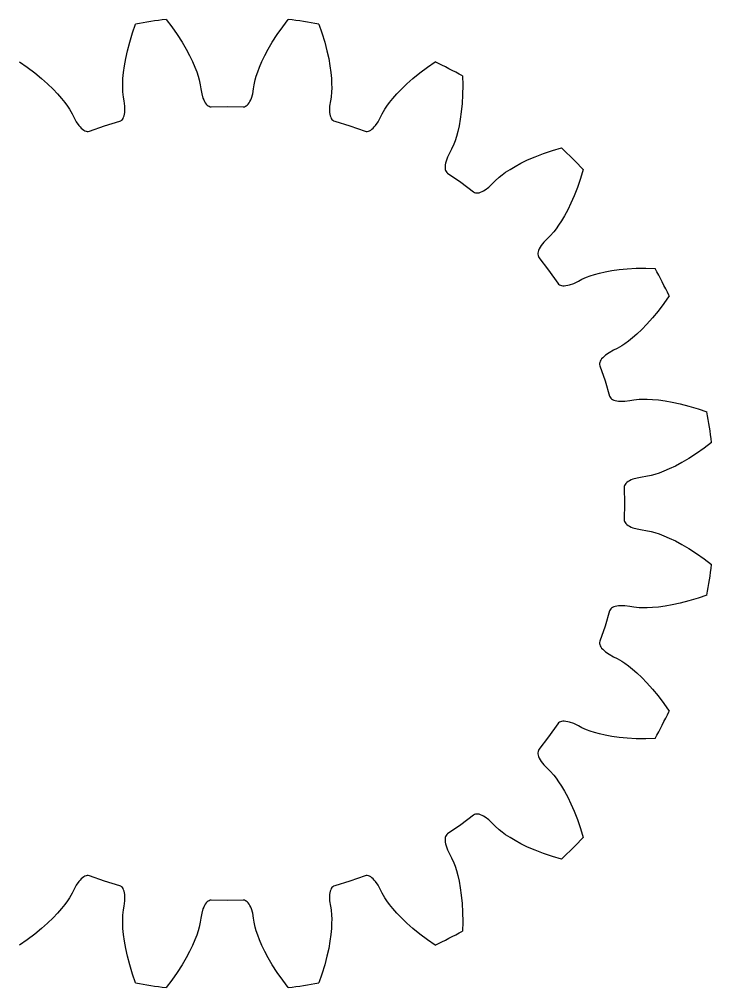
# Model space of a CAD drawing. Extents: x -14.2 to 34.3, y -14.1 to 14.1.
# Drawn here: x 18.53 to 34.3, y -11.04 to 11.04 of the extents above; entities that cross this region are included whole.
import ezdxf

# ---------------------------------------------------------------- set-up
doc = ezdxf.new("R2010")
doc.units = 0

msp = doc.modelspace()

# ---------------------------------------------------------------- linework, layer by layer
at = {"layer": 'layer0'}
for p, q in [((21.107, 10.73), (21.178, 10.929)), ((21.872, 11.039), (22, 10.871)), ((22, 10.871), (22.127, 10.692)), ((24.402, 10.692), (24.529, 10.871)), ((24.529, 10.871), (24.657, 11.039)), ((25.351, 10.929), (25.422, 10.73)), ((21.043, 10.52), (21.107, 10.73)), ((22.127, 10.692), (22.236, 10.522)), ((24.293, 10.522), (24.402, 10.692)), ((25.422, 10.73), (25.486, 10.52)), ((20.991, 10.325), (21.043, 10.52)), ((22.236, 10.522), (22.33, 10.362)), ((24.199, 10.362), (24.293, 10.522)), ((25.486, 10.52), (25.538, 10.325)), ((20.951, 10.144), (20.991, 10.325)), ((22.33, 10.362), (22.409, 10.213)), ((22.409, 10.213), (22.475, 10.075)), ((24.054, 10.075), (24.12, 10.213)), ((24.12, 10.213), (24.199, 10.362)), ((25.538, 10.325), (25.578, 10.144)), ((18.529, 10.068), (18.703, 9.949)), ((18.703, 9.949), (18.878, 9.817)), ((20.902, 9.826), (20.922, 9.977)), ((20.922, 9.977), (20.951, 10.144)), ((22.475, 10.075), (22.528, 9.951)), ((22.528, 9.951), (22.57, 9.84)), ((23.959, 9.84), (24.001, 9.951)), ((24.001, 9.951), (24.054, 10.075)), ((25.578, 10.144), (25.607, 9.977)), ((25.607, 9.977), (25.627, 9.826)), ((27.651, 9.817), (27.826, 9.949)), ((27.826, 9.949), (28, 10.068)), ((18.878, 9.817), (19.035, 9.689)), ((20.89, 9.692), (20.902, 9.826)), ((22.57, 9.84), (22.602, 9.744)), ((22.602, 9.744), (22.626, 9.66)), ((23.903, 9.66), (23.927, 9.744)), ((23.927, 9.744), (23.959, 9.84)), ((25.627, 9.826), (25.639, 9.692)), ((27.494, 9.689), (27.651, 9.817)), ((28.626, 9.749), (28.632, 9.538)), ((19.035, 9.689), (19.173, 9.566)), ((19.173, 9.566), (19.295, 9.448)), ((20.883, 9.472), (20.884, 9.573)), ((20.884, 9.573), (20.89, 9.692)), ((22.626, 9.66), (22.652, 9.543)), ((22.652, 9.543), (22.664, 9.455)), ((23.865, 9.455), (23.877, 9.543)), ((23.877, 9.543), (23.903, 9.66)), ((25.639, 9.692), (25.645, 9.573)), ((25.645, 9.573), (25.646, 9.472)), ((27.234, 9.448), (27.356, 9.566)), ((27.356, 9.566), (27.494, 9.689)), ((28.632, 9.538), (28.629, 9.319)), ((19.295, 9.448), (19.4, 9.338)), ((19.4, 9.338), (19.489, 9.237)), ((20.887, 9.385), (20.883, 9.472)), ((20.898, 9.265), (20.887, 9.385)), ((22.664, 9.455), (22.684, 9.34)), ((22.684, 9.34), (22.712, 9.243)), ((23.817, 9.243), (23.845, 9.34)), ((23.845, 9.34), (23.865, 9.455)), ((25.642, 9.385), (25.631, 9.265)), ((25.646, 9.472), (25.642, 9.385)), ((27.04, 9.237), (27.129, 9.338)), ((27.129, 9.338), (27.234, 9.448)), ((28.629, 9.319), (28.617, 9.117)), ((19.489, 9.237), (19.563, 9.144)), ((19.563, 9.144), (19.623, 9.062)), ((19.623, 9.062), (19.672, 8.99)), ((20.914, 9.178), (20.898, 9.265)), ((20.93, 9.062), (20.914, 9.178)), ((20.933, 8.962), (20.93, 9.062)), ((22.712, 9.243), (22.729, 9.202)), ((22.729, 9.202), (22.747, 9.166)), ((22.747, 9.166), (22.766, 9.134)), ((22.766, 9.134), (22.786, 9.107)), ((22.786, 9.107), (22.807, 9.085)), ((22.807, 9.085), (22.829, 9.068)), ((22.829, 9.068), (22.851, 9.056)), ((22.851, 9.056), (22.873, 9.048)), ((22.901, 9.046), (23.264, 9.053)), ((23.264, 9.053), (23.628, 9.046)), ((23.656, 9.048), (23.678, 9.056)), ((23.678, 9.056), (23.7, 9.068)), ((23.7, 9.068), (23.722, 9.085)), ((23.722, 9.085), (23.743, 9.107)), ((23.743, 9.107), (23.763, 9.134)), ((23.763, 9.134), (23.782, 9.166)), ((23.782, 9.166), (23.8, 9.202)), ((23.8, 9.202), (23.817, 9.243)), ((25.599, 9.062), (25.596, 8.962)), ((25.615, 9.178), (25.599, 9.062)), ((25.631, 9.265), (25.615, 9.178)), ((26.857, 8.99), (26.906, 9.062)), ((26.906, 9.062), (26.966, 9.144)), ((26.966, 9.144), (27.04, 9.237)), ((28.617, 9.117), (28.599, 8.932)), ((19.672, 8.99), (19.733, 8.887)), ((19.733, 8.887), (19.771, 8.807)), ((20.905, 8.809), (20.916, 8.841)), ((20.916, 8.841), (20.924, 8.877)), ((20.924, 8.877), (20.93, 8.917)), ((20.93, 8.917), (20.933, 8.962)), ((22.873, 9.048), (22.901, 9.046)), ((23.628, 9.046), (23.656, 9.048)), ((25.596, 8.962), (25.599, 8.917)), ((25.599, 8.917), (25.605, 8.877)), ((25.605, 8.877), (25.613, 8.841)), ((25.613, 8.841), (25.624, 8.809)), ((26.758, 8.807), (26.796, 8.887)), ((26.796, 8.887), (26.857, 8.99)), ((28.599, 8.932), (28.575, 8.765)), ((19.771, 8.807), (19.826, 8.703)), ((19.826, 8.703), (19.883, 8.62)), ((19.883, 8.62), (19.912, 8.586)), ((20.467, 8.61), (20.815, 8.716)), ((20.815, 8.716), (20.841, 8.727)), ((20.841, 8.727), (20.859, 8.74)), ((20.859, 8.74), (20.877, 8.759)), ((20.877, 8.759), (20.892, 8.782)), ((20.892, 8.782), (20.905, 8.809)), ((25.624, 8.809), (25.637, 8.782)), ((25.637, 8.782), (25.652, 8.759)), ((25.652, 8.759), (25.67, 8.74)), ((25.67, 8.74), (25.688, 8.727)), ((25.688, 8.727), (25.714, 8.716)), ((25.714, 8.716), (26.062, 8.61)), ((26.617, 8.586), (26.646, 8.62)), ((26.646, 8.62), (26.703, 8.703)), ((26.703, 8.703), (26.758, 8.807)), ((28.548, 8.615), (28.518, 8.484)), ((28.575, 8.765), (28.548, 8.615)), ((19.912, 8.586), (19.94, 8.557)), ((19.94, 8.557), (19.968, 8.533)), ((19.968, 8.533), (19.995, 8.514)), ((19.995, 8.514), (20.022, 8.499)), ((20.022, 8.499), (20.048, 8.49)), ((20.048, 8.49), (20.073, 8.485)), ((20.073, 8.485), (20.096, 8.485)), ((20.096, 8.485), (20.123, 8.491)), ((20.123, 8.491), (20.467, 8.61)), ((26.062, 8.61), (26.406, 8.491)), ((26.406, 8.491), (26.433, 8.485)), ((26.433, 8.485), (26.456, 8.485)), ((26.456, 8.485), (26.481, 8.49)), ((26.481, 8.49), (26.507, 8.499)), ((26.507, 8.499), (26.534, 8.514)), ((26.534, 8.514), (26.561, 8.533)), ((26.561, 8.533), (26.589, 8.557)), ((26.589, 8.557), (26.617, 8.586)), ((28.518, 8.484), (28.487, 8.369)), ((28.426, 8.19), (28.378, 8.08)), ((28.456, 8.273), (28.426, 8.19)), ((28.487, 8.369), (28.456, 8.273)), ((28.336, 8.002), (28.285, 7.897)), ((28.378, 8.08), (28.336, 8.002)), ((30.281, 7.908), (30.47, 7.981)), ((30.47, 7.981), (30.677, 8.052)), ((30.677, 8.052), (30.88, 8.112)), ((28.24, 7.759), (28.233, 7.719)), ((28.251, 7.803), (28.24, 7.759)), ((28.285, 7.897), (28.251, 7.803)), ((29.825, 7.687), (29.959, 7.759)), ((29.959, 7.759), (30.111, 7.834)), ((30.111, 7.834), (30.281, 7.908)), ((28.233, 7.719), (28.23, 7.683)), ((28.23, 7.683), (28.231, 7.649)), ((28.231, 7.649), (28.235, 7.619)), ((28.235, 7.619), (28.242, 7.592)), ((28.242, 7.592), (28.253, 7.569)), ((28.253, 7.569), (28.266, 7.55)), ((28.266, 7.55), (28.288, 7.532)), ((28.288, 7.532), (28.586, 7.324)), ((29.528, 7.494), (29.61, 7.553)), ((29.61, 7.553), (29.71, 7.618)), ((29.71, 7.618), (29.825, 7.687)), ((31.377, 7.615), (31.317, 7.413)), ((28.586, 7.324), (28.876, 7.105)), ((29.224, 7.215), (29.308, 7.296)), ((29.308, 7.296), (29.369, 7.361)), ((29.369, 7.361), (29.459, 7.44)), ((29.459, 7.44), (29.528, 7.494)), ((31.317, 7.413), (31.246, 7.205)), ((28.876, 7.105), (28.9, 7.09)), ((28.9, 7.09), (28.922, 7.083)), ((28.922, 7.083), (28.947, 7.08)), ((28.947, 7.08), (28.975, 7.081)), ((28.975, 7.081), (29.004, 7.087)), ((29.004, 7.087), (29.037, 7.097)), ((29.037, 7.097), (29.071, 7.111)), ((29.071, 7.111), (29.107, 7.13)), ((29.107, 7.13), (29.144, 7.153)), ((29.144, 7.153), (29.224, 7.215)), ((31.246, 7.205), (31.172, 7.017)), ((31.098, 6.847), (31.024, 6.695)), ((31.172, 7.017), (31.098, 6.847)), ((31.024, 6.695), (30.951, 6.56)), ((30.882, 6.445), (30.817, 6.346)), ((30.951, 6.56), (30.882, 6.445)), ((30.704, 6.195), (30.625, 6.105)), ((30.758, 6.263), (30.704, 6.195)), ((30.817, 6.346), (30.758, 6.263)), ((30.561, 6.044), (30.48, 5.959)), ((30.625, 6.105), (30.561, 6.044)), ((30.361, 5.772), (30.351, 5.74)), ((30.375, 5.806), (30.361, 5.772)), ((30.394, 5.842), (30.375, 5.806)), ((30.418, 5.88), (30.394, 5.842)), ((30.48, 5.959), (30.418, 5.88)), ((30.346, 5.71), (30.345, 5.682)), ((30.345, 5.682), (30.348, 5.657)), ((30.351, 5.74), (30.346, 5.71)), ((30.348, 5.657), (30.355, 5.635)), ((30.355, 5.635), (30.369, 5.611)), ((30.369, 5.611), (30.589, 5.322)), ((30.589, 5.322), (30.797, 5.023)), ((31.879, 5.283), (32.029, 5.311)), ((32.029, 5.311), (32.197, 5.334)), ((32.197, 5.334), (32.381, 5.353)), ((32.381, 5.353), (32.583, 5.364)), ((32.583, 5.364), (32.803, 5.367)), ((32.803, 5.367), (33.014, 5.362)), ((31.267, 5.071), (31.345, 5.114)), ((31.345, 5.114), (31.455, 5.162)), ((31.455, 5.162), (31.537, 5.191)), ((31.537, 5.191), (31.633, 5.222)), ((31.633, 5.222), (31.748, 5.253)), ((31.748, 5.253), (31.879, 5.283)), ((30.797, 5.023), (30.815, 5.002)), ((30.815, 5.002), (30.834, 4.988)), ((30.834, 4.988), (30.857, 4.978)), ((30.857, 4.978), (30.883, 4.97)), ((30.883, 4.97), (30.913, 4.966)), ((30.913, 4.966), (30.947, 4.966)), ((30.947, 4.966), (30.984, 4.969)), ((30.984, 4.969), (31.024, 4.976)), ((31.024, 4.976), (31.067, 4.986)), ((31.067, 4.986), (31.162, 5.02)), ((31.162, 5.02), (31.267, 5.071)), ((33.333, 4.736), (33.213, 4.562)), ((33.213, 4.562), (33.082, 4.386)), ((32.954, 4.23), (32.83, 4.091)), ((33.082, 4.386), (32.954, 4.23)), ((32.83, 4.091), (32.713, 3.969)), ((32.501, 3.776), (32.408, 3.701)), ((32.602, 3.864), (32.501, 3.776)), ((32.713, 3.969), (32.602, 3.864)), ((32.254, 3.592), (32.151, 3.531)), ((32.327, 3.641), (32.254, 3.592)), ((32.408, 3.701), (32.327, 3.641)), ((31.822, 3.325), (31.797, 3.297)), ((31.851, 3.353), (31.822, 3.325)), ((31.885, 3.382), (31.851, 3.353)), ((31.968, 3.438), (31.885, 3.382)), ((32.071, 3.493), (31.968, 3.438)), ((32.151, 3.531), (32.071, 3.493)), ((31.754, 3.217), (31.749, 3.192)), ((31.749, 3.192), (31.749, 3.168)), ((31.749, 3.168), (31.756, 3.141)), ((31.764, 3.242), (31.754, 3.217)), ((31.756, 3.141), (31.875, 2.798)), ((31.778, 3.269), (31.764, 3.242)), ((31.797, 3.297), (31.778, 3.269)), ((31.875, 2.798), (31.98, 2.45)), ((31.98, 2.45), (31.991, 2.424)), ((31.991, 2.424), (32.005, 2.405)), ((32.005, 2.405), (32.023, 2.388)), ((32.023, 2.388), (32.046, 2.373)), ((32.046, 2.373), (32.074, 2.359)), ((32.074, 2.359), (32.105, 2.348)), ((32.105, 2.348), (32.142, 2.34)), ((32.142, 2.34), (32.182, 2.334)), ((32.182, 2.334), (32.226, 2.331)), ((32.226, 2.331), (32.327, 2.334)), ((32.327, 2.334), (32.442, 2.35)), ((32.442, 2.35), (32.53, 2.367)), ((32.53, 2.367), (32.649, 2.378)), ((32.649, 2.378), (32.736, 2.381)), ((32.736, 2.381), (32.838, 2.38)), ((32.838, 2.38), (32.956, 2.375)), ((32.956, 2.375), (33.09, 2.362)), ((33.09, 2.362), (33.242, 2.342)), ((33.242, 2.342), (33.408, 2.313)), ((33.408, 2.313), (33.589, 2.273)), ((33.589, 2.273), (33.785, 2.222)), ((33.785, 2.222), (33.995, 2.157)), ((33.995, 2.157), (34.194, 2.087)), ((34.303, 1.393), (34.136, 1.264)), ((33.957, 1.138), (33.786, 1.028)), ((34.136, 1.264), (33.957, 1.138)), ((33.626, 0.935), (33.477, 0.855)), ((33.786, 1.028), (33.626, 0.935)), ((33.009, 0.663), (32.925, 0.638)), ((33.105, 0.694), (33.009, 0.663)), ((33.216, 0.737), (33.105, 0.694)), ((33.339, 0.789), (33.216, 0.737)), ((33.477, 0.855), (33.339, 0.789)), ((32.35, 0.457), (32.333, 0.436)), ((32.372, 0.478), (32.35, 0.457)), ((32.398, 0.498), (32.372, 0.478)), ((32.43, 0.518), (32.398, 0.498)), ((32.467, 0.536), (32.43, 0.518)), ((32.508, 0.552), (32.467, 0.536)), ((32.604, 0.58), (32.508, 0.552)), ((32.719, 0.601), (32.604, 0.58)), ((32.808, 0.612), (32.719, 0.601)), ((32.925, 0.638), (32.808, 0.612)), ((32.313, 0.391), (32.311, 0.364)), ((32.311, 0.364), (32.318, 0)), ((32.32, 0.414), (32.313, 0.391)), ((32.333, 0.436), (32.32, 0.414)), ((32.318, 0), (32.311, -0.364)), ((32.311, -0.364), (32.313, -0.391)), ((32.313, -0.391), (32.32, -0.414)), ((32.32, -0.414), (32.333, -0.436)), ((32.333, -0.436), (32.35, -0.457)), ((32.35, -0.457), (32.372, -0.478)), ((32.372, -0.478), (32.398, -0.498)), ((32.398, -0.498), (32.43, -0.518)), ((32.43, -0.518), (32.467, -0.536)), ((32.467, -0.536), (32.508, -0.552)), ((32.508, -0.552), (32.604, -0.58)), ((32.604, -0.58), (32.719, -0.601)), ((32.719, -0.601), (32.808, -0.612)), ((32.808, -0.612), (32.925, -0.638)), ((32.925, -0.638), (33.009, -0.663)), ((33.009, -0.663), (33.105, -0.694)), ((33.105, -0.694), (33.216, -0.737)), ((33.216, -0.737), (33.339, -0.789)), ((33.339, -0.789), (33.477, -0.855)), ((33.477, -0.855), (33.626, -0.935)), ((33.626, -0.935), (33.786, -1.028)), ((33.786, -1.028), (33.957, -1.138)), ((33.957, -1.138), (34.136, -1.264)), ((34.136, -1.264), (34.303, -1.393)), ((33.995, -2.157), (33.785, -2.222)), ((34.194, -2.087), (33.995, -2.157)), ((31.991, -2.424), (31.98, -2.45)), ((32.005, -2.405), (31.991, -2.424)), ((32.023, -2.388), (32.005, -2.405)), ((32.046, -2.373), (32.023, -2.388)), ((32.074, -2.359), (32.046, -2.373)), ((32.105, -2.348), (32.074, -2.359)), ((32.142, -2.34), (32.105, -2.348)), ((32.182, -2.334), (32.142, -2.34)), ((32.226, -2.331), (32.182, -2.334)), ((32.327, -2.334), (32.226, -2.331)), ((32.442, -2.35), (32.327, -2.334)), ((32.53, -2.367), (32.442, -2.35)), ((32.649, -2.378), (32.53, -2.367)), ((32.736, -2.381), (32.649, -2.378)), ((32.838, -2.38), (32.736, -2.381)), ((32.956, -2.375), (32.838, -2.38)), ((33.09, -2.362), (32.956, -2.375)), ((33.242, -2.342), (33.09, -2.362)), ((33.408, -2.313), (33.242, -2.342)), ((33.589, -2.273), (33.408, -2.313)), ((33.785, -2.222), (33.589, -2.273)), ((31.98, -2.45), (31.875, -2.798)), ((31.875, -2.798), (31.756, -3.141)), ((31.756, -3.141), (31.749, -3.168)), ((31.749, -3.168), (31.749, -3.192)), ((31.749, -3.192), (31.754, -3.217)), ((31.754, -3.217), (31.764, -3.242)), ((31.764, -3.242), (31.778, -3.269)), ((31.778, -3.269), (31.797, -3.297)), ((31.797, -3.297), (31.822, -3.325)), ((31.822, -3.325), (31.851, -3.353)), ((31.851, -3.353), (31.885, -3.382)), ((31.885, -3.382), (31.968, -3.438)), ((31.968, -3.438), (32.071, -3.493)), ((32.071, -3.493), (32.151, -3.531)), ((32.151, -3.531), (32.254, -3.592)), ((32.254, -3.592), (32.327, -3.641)), ((32.327, -3.641), (32.408, -3.701)), ((32.408, -3.701), (32.501, -3.776)), ((32.501, -3.776), (32.602, -3.864)), ((32.602, -3.864), (32.713, -3.969)), ((32.713, -3.969), (32.83, -4.091)), ((32.83, -4.091), (32.954, -4.23)), ((32.954, -4.23), (33.082, -4.386)), ((33.082, -4.386), (33.213, -4.562)), ((33.213, -4.562), (33.333, -4.736)), ((30.797, -5.023), (30.589, -5.322)), ((30.815, -5.002), (30.797, -5.023)), ((30.834, -4.988), (30.815, -5.002)), ((30.857, -4.978), (30.834, -4.988)), ((30.883, -4.97), (30.857, -4.978)), ((30.913, -4.966), (30.883, -4.97)), ((30.947, -4.966), (30.913, -4.966)), ((30.984, -4.969), (30.947, -4.966)), ((31.024, -4.976), (30.984, -4.969)), ((31.067, -4.986), (31.024, -4.976)), ((31.162, -5.02), (31.067, -4.986)), ((31.267, -5.071), (31.162, -5.02)), ((31.345, -5.114), (31.267, -5.071)), ((31.455, -5.162), (31.345, -5.114)), ((31.537, -5.191), (31.455, -5.162)), ((31.633, -5.222), (31.537, -5.191)), ((31.748, -5.253), (31.633, -5.222)), ((31.879, -5.283), (31.748, -5.253)), ((32.029, -5.311), (31.879, -5.283)), ((30.589, -5.322), (30.369, -5.611)), ((32.197, -5.334), (32.029, -5.311)), ((32.381, -5.353), (32.197, -5.334)), ((32.583, -5.364), (32.381, -5.353)), ((32.803, -5.367), (32.583, -5.364)), ((33.014, -5.362), (32.803, -5.367)), ((30.348, -5.657), (30.345, -5.682)), ((30.345, -5.682), (30.346, -5.71)), ((30.346, -5.71), (30.351, -5.74)), ((30.355, -5.635), (30.348, -5.657)), ((30.351, -5.74), (30.361, -5.772)), ((30.369, -5.611), (30.355, -5.635)), ((30.361, -5.772), (30.375, -5.806)), ((30.375, -5.806), (30.394, -5.842)), ((30.394, -5.842), (30.418, -5.88)), ((30.418, -5.88), (30.48, -5.959)), ((30.48, -5.959), (30.561, -6.044)), ((30.561, -6.044), (30.625, -6.105)), ((30.625, -6.105), (30.704, -6.195)), ((30.704, -6.195), (30.758, -6.263)), ((30.758, -6.263), (30.817, -6.346)), ((30.817, -6.346), (30.882, -6.445)), ((30.882, -6.445), (30.951, -6.56)), ((30.951, -6.56), (31.024, -6.695)), ((31.024, -6.695), (31.098, -6.847)), ((31.098, -6.847), (31.172, -7.017)), ((31.172, -7.017), (31.246, -7.205)), ((28.876, -7.105), (28.586, -7.324)), ((28.9, -7.09), (28.876, -7.105)), ((28.922, -7.083), (28.9, -7.09)), ((28.947, -7.08), (28.922, -7.083)), ((28.975, -7.081), (28.947, -7.08)), ((29.004, -7.087), (28.975, -7.081)), ((29.037, -7.097), (29.004, -7.087)), ((29.071, -7.111), (29.037, -7.097)), ((29.107, -7.13), (29.071, -7.111)), ((29.144, -7.153), (29.107, -7.13)), ((29.224, -7.215), (29.144, -7.153)), ((29.308, -7.296), (29.224, -7.215)), ((31.246, -7.205), (31.317, -7.413)), ((28.586, -7.324), (28.288, -7.532)), ((29.369, -7.361), (29.308, -7.296)), ((29.459, -7.44), (29.369, -7.361)), ((29.528, -7.494), (29.459, -7.44)), ((29.61, -7.553), (29.528, -7.494)), ((31.317, -7.413), (31.377, -7.615)), ((28.231, -7.649), (28.23, -7.683)), ((28.23, -7.683), (28.233, -7.719)), ((28.235, -7.619), (28.231, -7.649)), ((28.233, -7.719), (28.24, -7.759)), ((28.242, -7.592), (28.235, -7.619)), ((28.253, -7.569), (28.242, -7.592)), ((28.266, -7.55), (28.253, -7.569)), ((28.288, -7.532), (28.266, -7.55)), ((29.71, -7.618), (29.61, -7.553)), ((29.825, -7.687), (29.71, -7.618)), ((29.959, -7.759), (29.825, -7.687)), ((28.24, -7.759), (28.251, -7.803)), ((28.251, -7.803), (28.285, -7.897)), ((28.285, -7.897), (28.336, -8.002)), ((30.111, -7.834), (29.959, -7.759)), ((30.281, -7.908), (30.111, -7.834)), ((30.47, -7.981), (30.281, -7.908)), ((28.336, -8.002), (28.378, -8.08)), ((28.378, -8.08), (28.426, -8.19)), ((30.677, -8.052), (30.47, -7.981)), ((30.88, -8.112), (30.677, -8.052)), ((28.426, -8.19), (28.456, -8.273)), ((28.456, -8.273), (28.487, -8.369)), ((28.487, -8.369), (28.518, -8.484)), ((19.912, -8.586), (19.883, -8.62)), ((19.94, -8.557), (19.912, -8.586)), ((19.968, -8.533), (19.94, -8.557)), ((19.995, -8.514), (19.968, -8.533)), ((20.022, -8.499), (19.995, -8.514)), ((20.048, -8.49), (20.022, -8.499)), ((20.073, -8.485), (20.048, -8.49)), ((20.096, -8.485), (20.073, -8.485)), ((20.123, -8.491), (20.096, -8.485)), ((20.467, -8.61), (20.123, -8.491)), ((20.815, -8.716), (20.467, -8.61)), ((26.062, -8.61), (25.714, -8.716)), ((26.406, -8.491), (26.062, -8.61)), ((26.433, -8.485), (26.406, -8.491)), ((26.456, -8.485), (26.433, -8.485)), ((26.481, -8.49), (26.456, -8.485)), ((26.507, -8.499), (26.481, -8.49)), ((26.534, -8.514), (26.507, -8.499)), ((26.561, -8.533), (26.534, -8.514)), ((26.589, -8.557), (26.561, -8.533)), ((26.617, -8.586), (26.589, -8.557)), ((26.646, -8.62), (26.617, -8.586)), ((28.518, -8.484), (28.548, -8.615)), ((19.771, -8.807), (19.733, -8.887)), ((19.826, -8.703), (19.771, -8.807)), ((19.883, -8.62), (19.826, -8.703)), ((20.841, -8.727), (20.815, -8.716)), ((20.859, -8.74), (20.841, -8.727)), ((20.877, -8.759), (20.859, -8.74)), ((20.892, -8.782), (20.877, -8.759)), ((20.905, -8.809), (20.892, -8.782)), ((20.916, -8.841), (20.905, -8.809)), ((25.624, -8.809), (25.613, -8.841)), ((25.637, -8.782), (25.624, -8.809)), ((25.652, -8.759), (25.637, -8.782)), ((25.67, -8.74), (25.652, -8.759)), ((25.688, -8.727), (25.67, -8.74)), ((25.714, -8.716), (25.688, -8.727)), ((26.703, -8.703), (26.646, -8.62)), ((26.758, -8.807), (26.703, -8.703)), ((26.796, -8.887), (26.758, -8.807)), ((28.548, -8.615), (28.575, -8.765)), ((28.575, -8.765), (28.599, -8.932)), ((19.672, -8.99), (19.623, -9.062)), ((19.733, -8.887), (19.672, -8.99)), ((20.924, -8.877), (20.916, -8.841)), ((20.93, -8.917), (20.924, -8.877)), ((20.933, -8.962), (20.93, -8.917)), ((20.93, -9.062), (20.933, -8.962)), ((22.873, -9.048), (22.851, -9.056)), ((22.901, -9.046), (22.873, -9.048)), ((23.264, -9.053), (22.901, -9.046)), ((23.628, -9.046), (23.264, -9.053)), ((23.656, -9.048), (23.628, -9.046)), ((23.678, -9.056), (23.656, -9.048)), ((25.599, -8.917), (25.596, -8.962)), ((25.596, -8.962), (25.599, -9.062)), ((25.605, -8.877), (25.599, -8.917)), ((25.613, -8.841), (25.605, -8.877)), ((26.857, -8.99), (26.796, -8.887)), ((26.906, -9.062), (26.857, -8.99)), ((28.599, -8.932), (28.617, -9.117)), ((19.489, -9.237), (19.4, -9.338)), ((19.563, -9.144), (19.489, -9.237)), ((19.623, -9.062), (19.563, -9.144)), ((20.887, -9.385), (20.898, -9.265)), ((20.898, -9.265), (20.914, -9.178)), ((20.914, -9.178), (20.93, -9.062)), ((22.712, -9.243), (22.684, -9.34)), ((22.729, -9.202), (22.712, -9.243)), ((22.747, -9.166), (22.729, -9.202)), ((22.766, -9.134), (22.747, -9.166)), ((22.786, -9.107), (22.766, -9.134)), ((22.807, -9.085), (22.786, -9.107)), ((22.829, -9.068), (22.807, -9.085)), ((22.851, -9.056), (22.829, -9.068)), ((23.7, -9.068), (23.678, -9.056)), ((23.722, -9.085), (23.7, -9.068)), ((23.743, -9.107), (23.722, -9.085)), ((23.763, -9.134), (23.743, -9.107)), ((23.782, -9.166), (23.763, -9.134)), ((23.8, -9.202), (23.782, -9.166)), ((23.817, -9.243), (23.8, -9.202)), ((23.845, -9.34), (23.817, -9.243)), ((25.599, -9.062), (25.615, -9.178)), ((25.615, -9.178), (25.631, -9.265)), ((25.631, -9.265), (25.642, -9.385)), ((26.966, -9.144), (26.906, -9.062)), ((27.04, -9.237), (26.966, -9.144)), ((27.129, -9.338), (27.04, -9.237)), ((28.617, -9.117), (28.629, -9.319)), ((19.295, -9.448), (19.173, -9.566)), ((19.4, -9.338), (19.295, -9.448)), ((20.883, -9.472), (20.887, -9.385)), ((20.884, -9.573), (20.883, -9.472)), ((22.664, -9.455), (22.652, -9.543)), ((22.684, -9.34), (22.664, -9.455)), ((23.865, -9.455), (23.845, -9.34)), ((23.877, -9.543), (23.865, -9.455)), ((25.642, -9.385), (25.646, -9.472)), ((25.646, -9.472), (25.645, -9.573)), ((27.234, -9.448), (27.129, -9.338)), ((27.356, -9.566), (27.234, -9.448)), ((28.629, -9.319), (28.632, -9.538)), ((19.035, -9.689), (18.878, -9.817)), ((19.173, -9.566), (19.035, -9.689)), ((20.89, -9.692), (20.884, -9.573)), ((20.902, -9.826), (20.89, -9.692)), ((22.626, -9.66), (22.602, -9.744)), ((22.652, -9.543), (22.626, -9.66)), ((23.903, -9.66), (23.877, -9.543)), ((23.927, -9.744), (23.903, -9.66)), ((25.639, -9.692), (25.627, -9.826)), ((25.645, -9.573), (25.639, -9.692)), ((27.494, -9.689), (27.356, -9.566)), ((27.651, -9.817), (27.494, -9.689)), ((28.632, -9.538), (28.626, -9.749)), ((18.878, -9.817), (18.703, -9.949)), ((20.922, -9.977), (20.902, -9.826)), ((22.57, -9.84), (22.528, -9.951)), ((22.602, -9.744), (22.57, -9.84)), ((23.959, -9.84), (23.927, -9.744)), ((24.001, -9.951), (23.959, -9.84)), ((25.627, -9.826), (25.607, -9.977)), ((27.826, -9.949), (27.651, -9.817)), ((18.703, -9.949), (18.529, -10.068)), ((20.951, -10.144), (20.922, -9.977)), ((20.991, -10.325), (20.951, -10.144)), ((22.475, -10.075), (22.409, -10.213)), ((22.528, -9.951), (22.475, -10.075)), ((24.054, -10.075), (24.001, -9.951)), ((24.12, -10.213), (24.054, -10.075)), ((25.578, -10.144), (25.538, -10.325)), ((25.607, -9.977), (25.578, -10.144)), ((28, -10.068), (27.826, -9.949)), ((21.043, -10.52), (20.991, -10.325)), ((22.33, -10.362), (22.236, -10.522)), ((22.409, -10.213), (22.33, -10.362)), ((24.199, -10.362), (24.12, -10.213)), ((24.293, -10.522), (24.199, -10.362)), ((25.538, -10.325), (25.486, -10.52)), ((21.107, -10.73), (21.043, -10.52)), ((22.236, -10.522), (22.127, -10.692)), ((24.402, -10.692), (24.293, -10.522)), ((25.486, -10.52), (25.422, -10.73)), ((21.178, -10.929), (21.107, -10.73)), ((22.127, -10.692), (22, -10.871)), ((24.529, -10.871), (24.402, -10.692)), ((25.422, -10.73), (25.351, -10.929)), ((22, -10.871), (21.872, -11.039)), ((24.657, -11.039), (24.529, -10.871))]:
    msp.add_line(p, q, dxfattribs=at)
for start, end in [(97.1909, 100.8091), (79.1909, 82.8091), (61.1909, 64.8091), (43.1909, 46.8091), (25.1909, 28.8091), (7.1909, 10.8091), (349.1909, 352.8091), (331.1909, 334.8091), (313.1909, 316.8091), (295.1909, 298.8091), (259.1909, 262.8091), (277.1909, 280.8091)]:
    msp.add_arc((23.264, 0), 11.127, start, end, dxfattribs=at)
at = {"layer": 'layer2'}
for p, q in [((21.107, 10.73), (21.178, 10.929)), ((21.872, 11.039), (22, 10.871)), ((22, 10.871), (22.127, 10.692)), ((24.402, 10.692), (24.529, 10.871)), ((24.529, 10.871), (24.657, 11.039)), ((25.351, 10.929), (25.422, 10.73)), ((21.043, 10.52), (21.107, 10.73)), ((22.127, 10.692), (22.236, 10.522)), ((24.293, 10.522), (24.402, 10.692)), ((25.422, 10.73), (25.486, 10.52)), ((20.991, 10.325), (21.043, 10.52)), ((22.236, 10.522), (22.33, 10.362)), ((24.199, 10.362), (24.293, 10.522)), ((25.486, 10.52), (25.538, 10.325)), ((20.951, 10.144), (20.991, 10.325)), ((22.33, 10.362), (22.409, 10.213)), ((22.409, 10.213), (22.475, 10.075)), ((24.054, 10.075), (24.12, 10.213)), ((24.12, 10.213), (24.199, 10.362)), ((25.538, 10.325), (25.578, 10.144)), ((18.529, 10.068), (18.703, 9.949)), ((18.703, 9.949), (18.878, 9.817)), ((20.902, 9.826), (20.922, 9.977)), ((20.922, 9.977), (20.951, 10.144)), ((22.475, 10.075), (22.528, 9.951)), ((22.528, 9.951), (22.57, 9.84)), ((23.959, 9.84), (24.001, 9.951)), ((24.001, 9.951), (24.054, 10.075)), ((25.578, 10.144), (25.607, 9.977)), ((25.607, 9.977), (25.627, 9.826)), ((27.651, 9.817), (27.826, 9.949)), ((27.826, 9.949), (28, 10.068)), ((18.878, 9.817), (19.035, 9.689)), ((20.89, 9.692), (20.902, 9.826)), ((22.57, 9.84), (22.602, 9.744)), ((22.602, 9.744), (22.626, 9.66)), ((23.903, 9.66), (23.927, 9.744)), ((23.927, 9.744), (23.959, 9.84)), ((25.627, 9.826), (25.639, 9.692)), ((27.494, 9.689), (27.651, 9.817)), ((28.626, 9.749), (28.632, 9.538)), ((19.035, 9.689), (19.173, 9.566)), ((19.173, 9.566), (19.295, 9.448)), ((20.883, 9.472), (20.884, 9.573)), ((20.884, 9.573), (20.89, 9.692)), ((22.626, 9.66), (22.652, 9.543)), ((22.652, 9.543), (22.664, 9.455)), ((23.865, 9.455), (23.877, 9.543)), ((23.877, 9.543), (23.903, 9.66)), ((25.639, 9.692), (25.645, 9.573)), ((25.645, 9.573), (25.646, 9.472)), ((27.234, 9.448), (27.356, 9.566)), ((27.356, 9.566), (27.494, 9.689)), ((28.632, 9.538), (28.629, 9.319)), ((19.295, 9.448), (19.4, 9.338)), ((19.4, 9.338), (19.489, 9.237)), ((20.887, 9.385), (20.883, 9.472)), ((20.898, 9.265), (20.887, 9.385)), ((22.664, 9.455), (22.684, 9.34)), ((22.684, 9.34), (22.712, 9.243)), ((23.817, 9.243), (23.845, 9.34)), ((23.845, 9.34), (23.865, 9.455)), ((25.642, 9.385), (25.631, 9.265)), ((25.646, 9.472), (25.642, 9.385)), ((27.04, 9.237), (27.129, 9.338)), ((27.129, 9.338), (27.234, 9.448)), ((28.629, 9.319), (28.617, 9.117)), ((19.489, 9.237), (19.563, 9.144)), ((19.563, 9.144), (19.623, 9.062)), ((19.623, 9.062), (19.672, 8.99)), ((20.914, 9.178), (20.898, 9.265)), ((20.93, 9.062), (20.914, 9.178)), ((20.933, 8.962), (20.93, 9.062)), ((22.712, 9.243), (22.729, 9.202)), ((22.729, 9.202), (22.747, 9.166)), ((22.747, 9.166), (22.766, 9.134)), ((22.766, 9.134), (22.786, 9.107)), ((22.786, 9.107), (22.807, 9.085)), ((22.807, 9.085), (22.829, 9.068)), ((22.829, 9.068), (22.851, 9.056)), ((22.851, 9.056), (22.873, 9.048)), ((22.901, 9.046), (23.264, 9.053)), ((23.264, 9.053), (23.628, 9.046)), ((23.656, 9.048), (23.678, 9.056)), ((23.678, 9.056), (23.7, 9.068)), ((23.7, 9.068), (23.722, 9.085)), ((23.722, 9.085), (23.743, 9.107)), ((23.743, 9.107), (23.763, 9.134)), ((23.763, 9.134), (23.782, 9.166)), ((23.782, 9.166), (23.8, 9.202)), ((23.8, 9.202), (23.817, 9.243)), ((25.599, 9.062), (25.596, 8.962)), ((25.615, 9.178), (25.599, 9.062)), ((25.631, 9.265), (25.615, 9.178)), ((26.857, 8.99), (26.906, 9.062)), ((26.906, 9.062), (26.966, 9.144)), ((26.966, 9.144), (27.04, 9.237)), ((28.617, 9.117), (28.599, 8.932)), ((19.672, 8.99), (19.733, 8.887)), ((19.733, 8.887), (19.771, 8.807)), ((20.905, 8.809), (20.916, 8.841)), ((20.916, 8.841), (20.924, 8.877)), ((20.924, 8.877), (20.93, 8.917)), ((20.93, 8.917), (20.933, 8.962)), ((22.873, 9.048), (22.901, 9.046)), ((23.628, 9.046), (23.656, 9.048)), ((25.596, 8.962), (25.599, 8.917)), ((25.599, 8.917), (25.605, 8.877)), ((25.605, 8.877), (25.613, 8.841)), ((25.613, 8.841), (25.624, 8.809)), ((26.758, 8.807), (26.796, 8.887)), ((26.796, 8.887), (26.857, 8.99)), ((28.599, 8.932), (28.575, 8.765)), ((19.771, 8.807), (19.826, 8.703)), ((19.826, 8.703), (19.883, 8.62)), ((19.883, 8.62), (19.912, 8.586)), ((20.467, 8.61), (20.815, 8.716)), ((20.815, 8.716), (20.841, 8.727)), ((20.841, 8.727), (20.859, 8.74)), ((20.859, 8.74), (20.877, 8.759)), ((20.877, 8.759), (20.892, 8.782)), ((20.892, 8.782), (20.905, 8.809)), ((25.624, 8.809), (25.637, 8.782)), ((25.637, 8.782), (25.652, 8.759)), ((25.652, 8.759), (25.67, 8.74)), ((25.67, 8.74), (25.688, 8.727)), ((25.688, 8.727), (25.714, 8.716)), ((25.714, 8.716), (26.062, 8.61)), ((26.617, 8.586), (26.646, 8.62)), ((26.646, 8.62), (26.703, 8.703)), ((26.703, 8.703), (26.758, 8.807)), ((28.548, 8.615), (28.518, 8.484)), ((28.575, 8.765), (28.548, 8.615)), ((19.912, 8.586), (19.94, 8.557)), ((19.94, 8.557), (19.968, 8.533)), ((19.968, 8.533), (19.995, 8.514)), ((19.995, 8.514), (20.022, 8.499)), ((20.022, 8.499), (20.048, 8.49)), ((20.048, 8.49), (20.073, 8.485)), ((20.073, 8.485), (20.096, 8.485)), ((20.096, 8.485), (20.123, 8.491)), ((20.123, 8.491), (20.467, 8.61)), ((26.062, 8.61), (26.406, 8.491)), ((26.406, 8.491), (26.433, 8.485)), ((26.433, 8.485), (26.456, 8.485)), ((26.456, 8.485), (26.481, 8.49)), ((26.481, 8.49), (26.507, 8.499)), ((26.507, 8.499), (26.534, 8.514)), ((26.534, 8.514), (26.561, 8.533)), ((26.561, 8.533), (26.589, 8.557)), ((26.589, 8.557), (26.617, 8.586)), ((28.518, 8.484), (28.487, 8.369)), ((28.426, 8.19), (28.378, 8.08)), ((28.456, 8.273), (28.426, 8.19)), ((28.487, 8.369), (28.456, 8.273)), ((28.336, 8.002), (28.285, 7.897)), ((28.378, 8.08), (28.336, 8.002)), ((30.281, 7.908), (30.47, 7.981)), ((30.47, 7.981), (30.677, 8.052)), ((30.677, 8.052), (30.88, 8.112)), ((28.24, 7.759), (28.233, 7.719)), ((28.251, 7.803), (28.24, 7.759)), ((28.285, 7.897), (28.251, 7.803)), ((29.825, 7.687), (29.959, 7.759)), ((29.959, 7.759), (30.111, 7.834)), ((30.111, 7.834), (30.281, 7.908)), ((28.233, 7.719), (28.23, 7.683)), ((28.23, 7.683), (28.231, 7.649)), ((28.231, 7.649), (28.235, 7.619)), ((28.235, 7.619), (28.242, 7.592)), ((28.242, 7.592), (28.253, 7.569)), ((28.253, 7.569), (28.266, 7.55)), ((28.266, 7.55), (28.288, 7.532)), ((28.288, 7.532), (28.586, 7.324)), ((29.528, 7.494), (29.61, 7.553)), ((29.61, 7.553), (29.71, 7.618)), ((29.71, 7.618), (29.825, 7.687)), ((31.377, 7.615), (31.317, 7.413)), ((28.586, 7.324), (28.876, 7.105)), ((29.224, 7.215), (29.308, 7.296)), ((29.308, 7.296), (29.369, 7.361)), ((29.369, 7.361), (29.459, 7.44)), ((29.459, 7.44), (29.528, 7.494)), ((31.317, 7.413), (31.246, 7.205)), ((28.876, 7.105), (28.9, 7.09)), ((28.9, 7.09), (28.922, 7.083)), ((28.922, 7.083), (28.947, 7.08)), ((28.947, 7.08), (28.975, 7.081)), ((28.975, 7.081), (29.004, 7.087)), ((29.004, 7.087), (29.037, 7.097)), ((29.037, 7.097), (29.071, 7.111)), ((29.071, 7.111), (29.107, 7.13)), ((29.107, 7.13), (29.144, 7.153)), ((29.144, 7.153), (29.224, 7.215)), ((31.246, 7.205), (31.172, 7.017)), ((31.098, 6.847), (31.024, 6.695)), ((31.172, 7.017), (31.098, 6.847)), ((31.024, 6.695), (30.951, 6.56)), ((30.882, 6.445), (30.817, 6.346)), ((30.951, 6.56), (30.882, 6.445)), ((30.704, 6.195), (30.625, 6.105)), ((30.758, 6.263), (30.704, 6.195)), ((30.817, 6.346), (30.758, 6.263)), ((30.561, 6.044), (30.48, 5.959)), ((30.625, 6.105), (30.561, 6.044)), ((30.361, 5.772), (30.351, 5.74)), ((30.375, 5.806), (30.361, 5.772)), ((30.394, 5.842), (30.375, 5.806)), ((30.418, 5.88), (30.394, 5.842)), ((30.48, 5.959), (30.418, 5.88)), ((30.346, 5.71), (30.345, 5.682)), ((30.345, 5.682), (30.348, 5.657)), ((30.351, 5.74), (30.346, 5.71)), ((30.348, 5.657), (30.355, 5.635)), ((30.355, 5.635), (30.369, 5.611)), ((30.369, 5.611), (30.589, 5.322)), ((30.589, 5.322), (30.797, 5.023)), ((31.879, 5.283), (32.029, 5.311)), ((32.029, 5.311), (32.197, 5.334)), ((32.197, 5.334), (32.381, 5.353)), ((32.381, 5.353), (32.583, 5.364)), ((32.583, 5.364), (32.803, 5.367)), ((32.803, 5.367), (33.014, 5.362)), ((31.267, 5.071), (31.345, 5.114)), ((31.345, 5.114), (31.455, 5.162)), ((31.455, 5.162), (31.537, 5.191)), ((31.537, 5.191), (31.633, 5.222)), ((31.633, 5.222), (31.748, 5.253)), ((31.748, 5.253), (31.879, 5.283)), ((30.797, 5.023), (30.815, 5.002)), ((30.815, 5.002), (30.834, 4.988)), ((30.834, 4.988), (30.857, 4.978)), ((30.857, 4.978), (30.883, 4.97)), ((30.883, 4.97), (30.913, 4.966)), ((30.913, 4.966), (30.947, 4.966)), ((30.947, 4.966), (30.984, 4.969)), ((30.984, 4.969), (31.024, 4.976)), ((31.024, 4.976), (31.067, 4.986)), ((31.067, 4.986), (31.162, 5.02)), ((31.162, 5.02), (31.267, 5.071)), ((33.333, 4.736), (33.213, 4.562)), ((33.213, 4.562), (33.082, 4.386)), ((32.954, 4.23), (32.83, 4.091)), ((33.082, 4.386), (32.954, 4.23)), ((32.83, 4.091), (32.713, 3.969)), ((32.501, 3.776), (32.408, 3.701)), ((32.602, 3.864), (32.501, 3.776)), ((32.713, 3.969), (32.602, 3.864)), ((32.254, 3.592), (32.151, 3.531)), ((32.327, 3.641), (32.254, 3.592)), ((32.408, 3.701), (32.327, 3.641)), ((31.822, 3.325), (31.797, 3.297)), ((31.851, 3.353), (31.822, 3.325)), ((31.885, 3.382), (31.851, 3.353)), ((31.968, 3.438), (31.885, 3.382)), ((32.071, 3.493), (31.968, 3.438)), ((32.151, 3.531), (32.071, 3.493)), ((31.754, 3.217), (31.749, 3.192)), ((31.749, 3.192), (31.749, 3.168)), ((31.749, 3.168), (31.756, 3.141)), ((31.764, 3.242), (31.754, 3.217)), ((31.756, 3.141), (31.875, 2.798)), ((31.778, 3.269), (31.764, 3.242)), ((31.797, 3.297), (31.778, 3.269)), ((31.875, 2.798), (31.98, 2.45)), ((31.98, 2.45), (31.991, 2.424)), ((31.991, 2.424), (32.005, 2.405)), ((32.005, 2.405), (32.023, 2.388)), ((32.023, 2.388), (32.046, 2.373)), ((32.046, 2.373), (32.074, 2.359)), ((32.074, 2.359), (32.105, 2.348)), ((32.105, 2.348), (32.142, 2.34)), ((32.142, 2.34), (32.182, 2.334)), ((32.182, 2.334), (32.226, 2.331)), ((32.226, 2.331), (32.327, 2.334)), ((32.327, 2.334), (32.442, 2.35)), ((32.442, 2.35), (32.53, 2.367)), ((32.53, 2.367), (32.649, 2.378)), ((32.649, 2.378), (32.736, 2.381)), ((32.736, 2.381), (32.838, 2.38)), ((32.838, 2.38), (32.956, 2.375)), ((32.956, 2.375), (33.09, 2.362)), ((33.09, 2.362), (33.242, 2.342)), ((33.242, 2.342), (33.408, 2.313)), ((33.408, 2.313), (33.589, 2.273)), ((33.589, 2.273), (33.785, 2.222)), ((33.785, 2.222), (33.995, 2.157)), ((33.995, 2.157), (34.194, 2.087)), ((34.303, 1.393), (34.136, 1.264)), ((33.957, 1.138), (33.786, 1.028)), ((34.136, 1.264), (33.957, 1.138)), ((33.626, 0.935), (33.477, 0.855)), ((33.786, 1.028), (33.626, 0.935)), ((33.009, 0.663), (32.925, 0.638)), ((33.105, 0.694), (33.009, 0.663)), ((33.216, 0.737), (33.105, 0.694)), ((33.339, 0.789), (33.216, 0.737)), ((33.477, 0.855), (33.339, 0.789)), ((32.35, 0.457), (32.333, 0.436)), ((32.372, 0.478), (32.35, 0.457)), ((32.398, 0.498), (32.372, 0.478)), ((32.43, 0.518), (32.398, 0.498)), ((32.467, 0.536), (32.43, 0.518)), ((32.508, 0.552), (32.467, 0.536)), ((32.604, 0.58), (32.508, 0.552)), ((32.719, 0.601), (32.604, 0.58)), ((32.808, 0.612), (32.719, 0.601)), ((32.925, 0.638), (32.808, 0.612)), ((32.313, 0.391), (32.311, 0.364)), ((32.311, 0.364), (32.318, 0)), ((32.32, 0.414), (32.313, 0.391)), ((32.333, 0.436), (32.32, 0.414)), ((32.318, 0), (32.311, -0.364)), ((32.311, -0.364), (32.313, -0.391)), ((32.313, -0.391), (32.32, -0.414)), ((32.32, -0.414), (32.333, -0.436)), ((32.333, -0.436), (32.35, -0.457)), ((32.35, -0.457), (32.372, -0.478)), ((32.372, -0.478), (32.398, -0.498)), ((32.398, -0.498), (32.43, -0.518)), ((32.43, -0.518), (32.467, -0.536)), ((32.467, -0.536), (32.508, -0.552)), ((32.508, -0.552), (32.604, -0.58)), ((32.604, -0.58), (32.719, -0.601)), ((32.719, -0.601), (32.808, -0.612)), ((32.808, -0.612), (32.925, -0.638)), ((32.925, -0.638), (33.009, -0.663)), ((33.009, -0.663), (33.105, -0.694)), ((33.105, -0.694), (33.216, -0.737)), ((33.216, -0.737), (33.339, -0.789)), ((33.339, -0.789), (33.477, -0.855)), ((33.477, -0.855), (33.626, -0.935)), ((33.626, -0.935), (33.786, -1.028)), ((33.786, -1.028), (33.957, -1.138)), ((33.957, -1.138), (34.136, -1.264)), ((34.136, -1.264), (34.303, -1.393)), ((33.995, -2.157), (33.785, -2.222)), ((34.194, -2.087), (33.995, -2.157)), ((31.991, -2.424), (31.98, -2.45)), ((32.005, -2.405), (31.991, -2.424)), ((32.023, -2.388), (32.005, -2.405)), ((32.046, -2.373), (32.023, -2.388)), ((32.074, -2.359), (32.046, -2.373)), ((32.105, -2.348), (32.074, -2.359)), ((32.142, -2.34), (32.105, -2.348)), ((32.182, -2.334), (32.142, -2.34)), ((32.226, -2.331), (32.182, -2.334)), ((32.327, -2.334), (32.226, -2.331)), ((32.442, -2.35), (32.327, -2.334)), ((32.53, -2.367), (32.442, -2.35)), ((32.649, -2.378), (32.53, -2.367)), ((32.736, -2.381), (32.649, -2.378)), ((32.838, -2.38), (32.736, -2.381)), ((32.956, -2.375), (32.838, -2.38)), ((33.09, -2.362), (32.956, -2.375)), ((33.242, -2.342), (33.09, -2.362)), ((33.408, -2.313), (33.242, -2.342)), ((33.589, -2.273), (33.408, -2.313)), ((33.785, -2.222), (33.589, -2.273)), ((31.98, -2.45), (31.875, -2.798)), ((31.875, -2.798), (31.756, -3.141)), ((31.756, -3.141), (31.749, -3.168)), ((31.749, -3.168), (31.749, -3.192)), ((31.749, -3.192), (31.754, -3.217)), ((31.754, -3.217), (31.764, -3.242)), ((31.764, -3.242), (31.778, -3.269)), ((31.778, -3.269), (31.797, -3.297)), ((31.797, -3.297), (31.822, -3.325)), ((31.822, -3.325), (31.851, -3.353)), ((31.851, -3.353), (31.885, -3.382)), ((31.885, -3.382), (31.968, -3.438)), ((31.968, -3.438), (32.071, -3.493)), ((32.071, -3.493), (32.151, -3.531)), ((32.151, -3.531), (32.254, -3.592)), ((32.254, -3.592), (32.327, -3.641)), ((32.327, -3.641), (32.408, -3.701)), ((32.408, -3.701), (32.501, -3.776)), ((32.501, -3.776), (32.602, -3.864)), ((32.602, -3.864), (32.713, -3.969)), ((32.713, -3.969), (32.83, -4.091)), ((32.83, -4.091), (32.954, -4.23)), ((32.954, -4.23), (33.082, -4.386)), ((33.082, -4.386), (33.213, -4.562)), ((33.213, -4.562), (33.333, -4.736)), ((30.797, -5.023), (30.589, -5.322)), ((30.815, -5.002), (30.797, -5.023)), ((30.834, -4.988), (30.815, -5.002)), ((30.857, -4.978), (30.834, -4.988)), ((30.883, -4.97), (30.857, -4.978)), ((30.913, -4.966), (30.883, -4.97)), ((30.947, -4.966), (30.913, -4.966)), ((30.984, -4.969), (30.947, -4.966)), ((31.024, -4.976), (30.984, -4.969)), ((31.067, -4.986), (31.024, -4.976)), ((31.162, -5.02), (31.067, -4.986)), ((31.267, -5.071), (31.162, -5.02)), ((31.345, -5.114), (31.267, -5.071)), ((31.455, -5.162), (31.345, -5.114)), ((31.537, -5.191), (31.455, -5.162)), ((31.633, -5.222), (31.537, -5.191)), ((31.748, -5.253), (31.633, -5.222)), ((31.879, -5.283), (31.748, -5.253)), ((32.029, -5.311), (31.879, -5.283)), ((30.589, -5.322), (30.369, -5.611)), ((32.197, -5.334), (32.029, -5.311)), ((32.381, -5.353), (32.197, -5.334)), ((32.583, -5.364), (32.381, -5.353)), ((32.803, -5.367), (32.583, -5.364)), ((33.014, -5.362), (32.803, -5.367)), ((30.348, -5.657), (30.345, -5.682)), ((30.345, -5.682), (30.346, -5.71)), ((30.346, -5.71), (30.351, -5.74)), ((30.355, -5.635), (30.348, -5.657)), ((30.351, -5.74), (30.361, -5.772)), ((30.369, -5.611), (30.355, -5.635)), ((30.361, -5.772), (30.375, -5.806)), ((30.375, -5.806), (30.394, -5.842)), ((30.394, -5.842), (30.418, -5.88)), ((30.418, -5.88), (30.48, -5.959)), ((30.48, -5.959), (30.561, -6.044)), ((30.561, -6.044), (30.625, -6.105)), ((30.625, -6.105), (30.704, -6.195)), ((30.704, -6.195), (30.758, -6.263)), ((30.758, -6.263), (30.817, -6.346)), ((30.817, -6.346), (30.882, -6.445)), ((30.882, -6.445), (30.951, -6.56)), ((30.951, -6.56), (31.024, -6.695)), ((31.024, -6.695), (31.098, -6.847)), ((31.098, -6.847), (31.172, -7.017)), ((31.172, -7.017), (31.246, -7.205)), ((28.876, -7.105), (28.586, -7.324)), ((28.9, -7.09), (28.876, -7.105)), ((28.922, -7.083), (28.9, -7.09)), ((28.947, -7.08), (28.922, -7.083)), ((28.975, -7.081), (28.947, -7.08)), ((29.004, -7.087), (28.975, -7.081)), ((29.037, -7.097), (29.004, -7.087)), ((29.071, -7.111), (29.037, -7.097)), ((29.107, -7.13), (29.071, -7.111)), ((29.144, -7.153), (29.107, -7.13)), ((29.224, -7.215), (29.144, -7.153)), ((29.308, -7.296), (29.224, -7.215)), ((31.246, -7.205), (31.317, -7.413)), ((28.586, -7.324), (28.288, -7.532)), ((29.369, -7.361), (29.308, -7.296)), ((29.459, -7.44), (29.369, -7.361)), ((29.528, -7.494), (29.459, -7.44)), ((29.61, -7.553), (29.528, -7.494)), ((31.317, -7.413), (31.377, -7.615)), ((28.231, -7.649), (28.23, -7.683)), ((28.23, -7.683), (28.233, -7.719)), ((28.235, -7.619), (28.231, -7.649)), ((28.233, -7.719), (28.24, -7.759)), ((28.242, -7.592), (28.235, -7.619)), ((28.253, -7.569), (28.242, -7.592)), ((28.266, -7.55), (28.253, -7.569)), ((28.288, -7.532), (28.266, -7.55)), ((29.71, -7.618), (29.61, -7.553)), ((29.825, -7.687), (29.71, -7.618)), ((29.959, -7.759), (29.825, -7.687)), ((28.24, -7.759), (28.251, -7.803)), ((28.251, -7.803), (28.285, -7.897)), ((28.285, -7.897), (28.336, -8.002)), ((30.111, -7.834), (29.959, -7.759)), ((30.281, -7.908), (30.111, -7.834)), ((30.47, -7.981), (30.281, -7.908)), ((28.336, -8.002), (28.378, -8.08)), ((28.378, -8.08), (28.426, -8.19)), ((30.677, -8.052), (30.47, -7.981)), ((30.88, -8.112), (30.677, -8.052)), ((28.426, -8.19), (28.456, -8.273)), ((28.456, -8.273), (28.487, -8.369)), ((28.487, -8.369), (28.518, -8.484)), ((19.912, -8.586), (19.883, -8.62)), ((19.94, -8.557), (19.912, -8.586)), ((19.968, -8.533), (19.94, -8.557)), ((19.995, -8.514), (19.968, -8.533)), ((20.022, -8.499), (19.995, -8.514)), ((20.048, -8.49), (20.022, -8.499)), ((20.073, -8.485), (20.048, -8.49)), ((20.096, -8.485), (20.073, -8.485)), ((20.123, -8.491), (20.096, -8.485)), ((20.467, -8.61), (20.123, -8.491)), ((20.815, -8.716), (20.467, -8.61)), ((26.062, -8.61), (25.714, -8.716)), ((26.406, -8.491), (26.062, -8.61)), ((26.433, -8.485), (26.406, -8.491)), ((26.456, -8.485), (26.433, -8.485)), ((26.481, -8.49), (26.456, -8.485)), ((26.507, -8.499), (26.481, -8.49)), ((26.534, -8.514), (26.507, -8.499)), ((26.561, -8.533), (26.534, -8.514)), ((26.589, -8.557), (26.561, -8.533)), ((26.617, -8.586), (26.589, -8.557)), ((26.646, -8.62), (26.617, -8.586)), ((28.518, -8.484), (28.548, -8.615)), ((19.771, -8.807), (19.733, -8.887)), ((19.826, -8.703), (19.771, -8.807)), ((19.883, -8.62), (19.826, -8.703)), ((20.841, -8.727), (20.815, -8.716)), ((20.859, -8.74), (20.841, -8.727)), ((20.877, -8.759), (20.859, -8.74)), ((20.892, -8.782), (20.877, -8.759)), ((20.905, -8.809), (20.892, -8.782)), ((20.916, -8.841), (20.905, -8.809)), ((25.624, -8.809), (25.613, -8.841)), ((25.637, -8.782), (25.624, -8.809)), ((25.652, -8.759), (25.637, -8.782)), ((25.67, -8.74), (25.652, -8.759)), ((25.688, -8.727), (25.67, -8.74)), ((25.714, -8.716), (25.688, -8.727)), ((26.703, -8.703), (26.646, -8.62)), ((26.758, -8.807), (26.703, -8.703)), ((26.796, -8.887), (26.758, -8.807)), ((28.548, -8.615), (28.575, -8.765)), ((28.575, -8.765), (28.599, -8.932)), ((19.672, -8.99), (19.623, -9.062)), ((19.733, -8.887), (19.672, -8.99)), ((20.924, -8.877), (20.916, -8.841)), ((20.93, -8.917), (20.924, -8.877)), ((20.933, -8.962), (20.93, -8.917)), ((20.93, -9.062), (20.933, -8.962)), ((22.873, -9.048), (22.851, -9.056)), ((22.901, -9.046), (22.873, -9.048)), ((23.264, -9.053), (22.901, -9.046)), ((23.628, -9.046), (23.264, -9.053)), ((23.656, -9.048), (23.628, -9.046)), ((23.678, -9.056), (23.656, -9.048)), ((25.599, -8.917), (25.596, -8.962)), ((25.596, -8.962), (25.599, -9.062)), ((25.605, -8.877), (25.599, -8.917)), ((25.613, -8.841), (25.605, -8.877)), ((26.857, -8.99), (26.796, -8.887)), ((26.906, -9.062), (26.857, -8.99)), ((28.599, -8.932), (28.617, -9.117)), ((19.489, -9.237), (19.4, -9.338)), ((19.563, -9.144), (19.489, -9.237)), ((19.623, -9.062), (19.563, -9.144)), ((20.887, -9.385), (20.898, -9.265)), ((20.898, -9.265), (20.914, -9.178)), ((20.914, -9.178), (20.93, -9.062)), ((22.712, -9.243), (22.684, -9.34)), ((22.729, -9.202), (22.712, -9.243)), ((22.747, -9.166), (22.729, -9.202)), ((22.766, -9.134), (22.747, -9.166)), ((22.786, -9.107), (22.766, -9.134)), ((22.807, -9.085), (22.786, -9.107)), ((22.829, -9.068), (22.807, -9.085)), ((22.851, -9.056), (22.829, -9.068)), ((23.7, -9.068), (23.678, -9.056)), ((23.722, -9.085), (23.7, -9.068)), ((23.743, -9.107), (23.722, -9.085)), ((23.763, -9.134), (23.743, -9.107)), ((23.782, -9.166), (23.763, -9.134)), ((23.8, -9.202), (23.782, -9.166)), ((23.817, -9.243), (23.8, -9.202)), ((23.845, -9.34), (23.817, -9.243)), ((25.599, -9.062), (25.615, -9.178)), ((25.615, -9.178), (25.631, -9.265)), ((25.631, -9.265), (25.642, -9.385)), ((26.966, -9.144), (26.906, -9.062)), ((27.04, -9.237), (26.966, -9.144)), ((27.129, -9.338), (27.04, -9.237)), ((28.617, -9.117), (28.629, -9.319)), ((19.295, -9.448), (19.173, -9.566)), ((19.4, -9.338), (19.295, -9.448)), ((20.883, -9.472), (20.887, -9.385)), ((20.884, -9.573), (20.883, -9.472)), ((22.664, -9.455), (22.652, -9.543)), ((22.684, -9.34), (22.664, -9.455)), ((23.865, -9.455), (23.845, -9.34)), ((23.877, -9.543), (23.865, -9.455)), ((25.642, -9.385), (25.646, -9.472)), ((25.646, -9.472), (25.645, -9.573)), ((27.234, -9.448), (27.129, -9.338)), ((27.356, -9.566), (27.234, -9.448)), ((28.629, -9.319), (28.632, -9.538)), ((19.035, -9.689), (18.878, -9.817)), ((19.173, -9.566), (19.035, -9.689)), ((20.89, -9.692), (20.884, -9.573)), ((20.902, -9.826), (20.89, -9.692)), ((22.626, -9.66), (22.602, -9.744)), ((22.652, -9.543), (22.626, -9.66)), ((23.903, -9.66), (23.877, -9.543)), ((23.927, -9.744), (23.903, -9.66)), ((25.639, -9.692), (25.627, -9.826)), ((25.645, -9.573), (25.639, -9.692)), ((27.494, -9.689), (27.356, -9.566)), ((27.651, -9.817), (27.494, -9.689)), ((28.632, -9.538), (28.626, -9.749)), ((18.878, -9.817), (18.703, -9.949)), ((20.922, -9.977), (20.902, -9.826)), ((22.57, -9.84), (22.528, -9.951)), ((22.602, -9.744), (22.57, -9.84)), ((23.959, -9.84), (23.927, -9.744)), ((24.001, -9.951), (23.959, -9.84)), ((25.627, -9.826), (25.607, -9.977)), ((27.826, -9.949), (27.651, -9.817)), ((18.703, -9.949), (18.529, -10.068)), ((20.951, -10.144), (20.922, -9.977)), ((20.991, -10.325), (20.951, -10.144)), ((22.475, -10.075), (22.409, -10.213)), ((22.528, -9.951), (22.475, -10.075)), ((24.054, -10.075), (24.001, -9.951)), ((24.12, -10.213), (24.054, -10.075)), ((25.578, -10.144), (25.538, -10.325)), ((25.607, -9.977), (25.578, -10.144)), ((28, -10.068), (27.826, -9.949)), ((21.043, -10.52), (20.991, -10.325)), ((22.33, -10.362), (22.236, -10.522)), ((22.409, -10.213), (22.33, -10.362)), ((24.199, -10.362), (24.12, -10.213)), ((24.293, -10.522), (24.199, -10.362)), ((25.538, -10.325), (25.486, -10.52)), ((21.107, -10.73), (21.043, -10.52)), ((22.236, -10.522), (22.127, -10.692)), ((24.402, -10.692), (24.293, -10.522)), ((25.486, -10.52), (25.422, -10.73)), ((21.178, -10.929), (21.107, -10.73)), ((22.127, -10.692), (22, -10.871)), ((24.529, -10.871), (24.402, -10.692)), ((25.422, -10.73), (25.351, -10.929)), ((22, -10.871), (21.872, -11.039)), ((24.657, -11.039), (24.529, -10.871))]:
    msp.add_line(p, q, dxfattribs=at)
for start, end in [(97.1909, 100.8091), (79.1909, 82.8091), (61.1909, 64.8091), (43.1909, 46.8091), (25.1909, 28.8091), (7.1909, 10.8091), (349.1909, 352.8091), (331.1909, 334.8091), (313.1909, 316.8091), (295.1909, 298.8091), (259.1909, 262.8091), (277.1909, 280.8091)]:
    msp.add_arc((23.264, 0), 11.127, start, end, dxfattribs=at)

doc.saveas('drawing.dxf')
